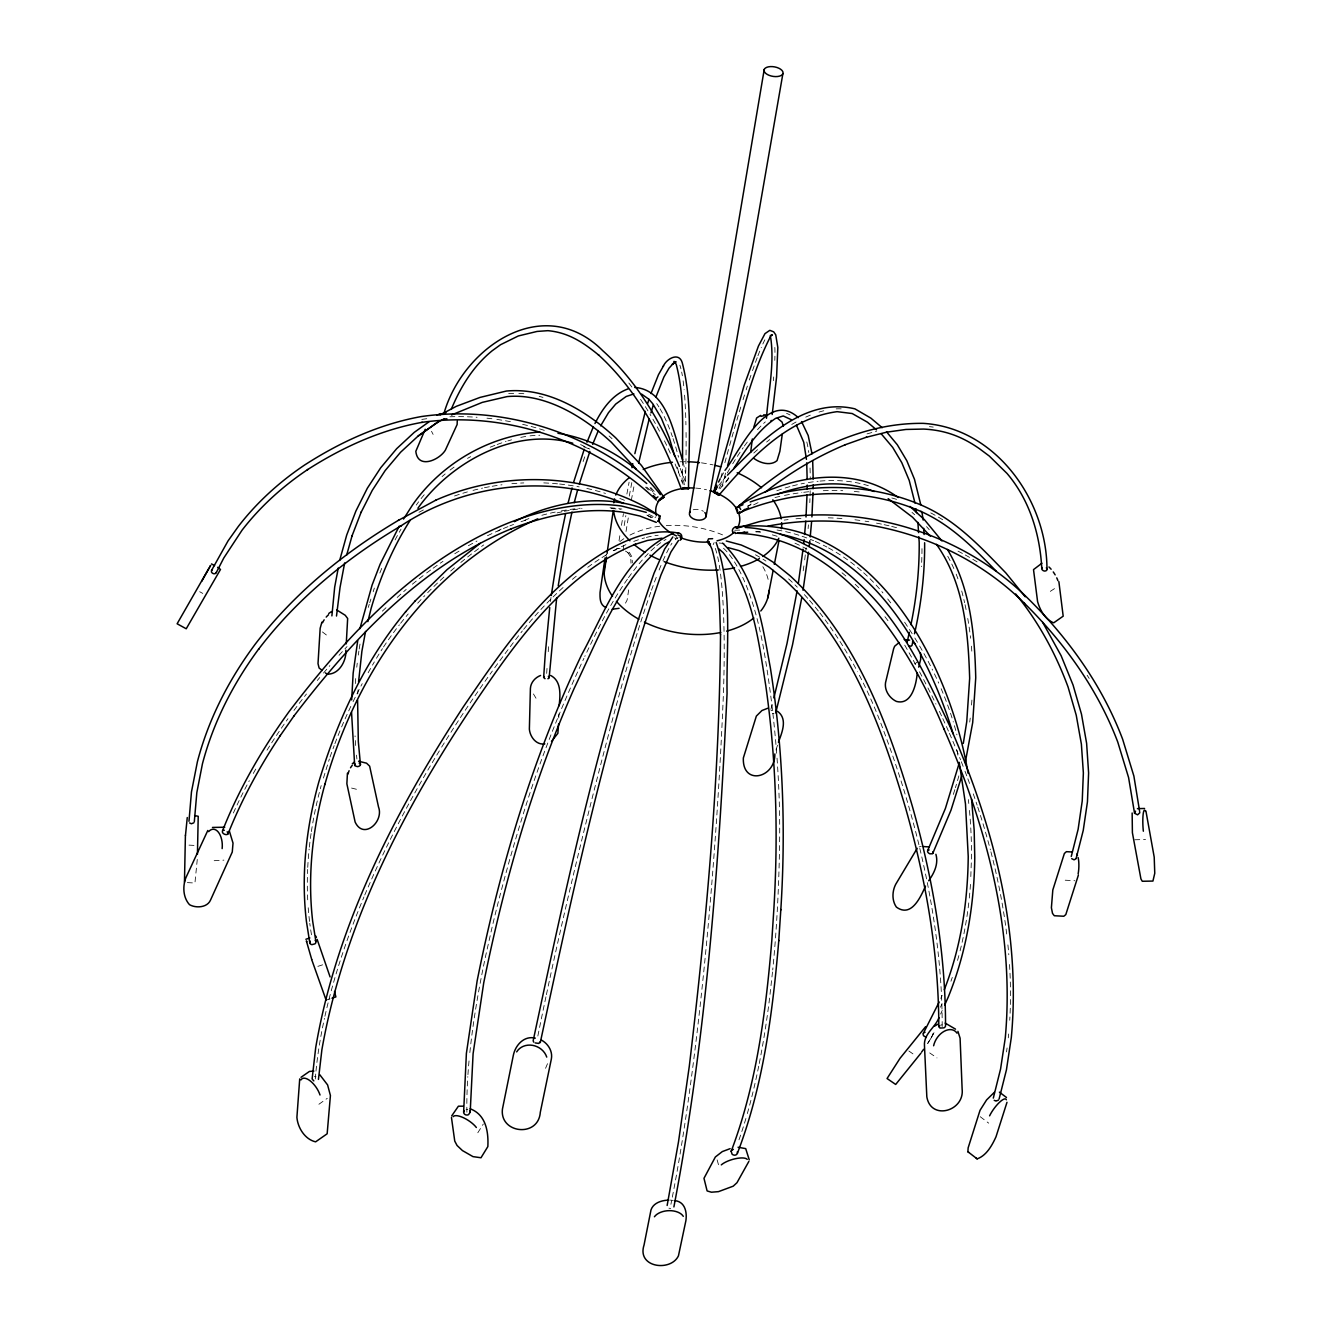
<?xml version="1.0" encoding="UTF-8"?>
<svg xmlns="http://www.w3.org/2000/svg" width="1332" height="1332" viewBox="0 0 1332 1332"><rect width="100%" height="100%" fill="white"/><g stroke="black" fill="none" stroke-linecap="round" stroke-linejoin="round"><path stroke-width="0.75" stroke-dasharray="5 3.75" d="M682.617 460.306L682.051 482.184M558.774 717.965L558.891 713.902M970.812 876.589L971.494 856.759A666.017 431.718 43.5 0 0 969.363 809.307M197.269 859.44L194.938 883.016L186.696 882.583M357.775 693.972L358.042 689.876M772.51 971.977L769.596 998.201A639.693 174.059 83.7 0 1 759.107 1064.251M804.695 559.873L806.11 547.818M550.499 601.515L551.015 597.485M628.671 589.909L627.122 600.033L624.542 604.961M619.047 540.692L620.246 533.033M622.993 550.665L623.892 544.921M626.023 531.501L628.604 515.983M621.445 525.357L623.443 513.653M626.889 494.039L629.104 482.134M631.301 500.382L634.298 484.532M714.135 542.607L713.169 544.655M722.077 486.33L726.023 471.328M770.878 709.423L772.377 703.679M934.015 1032.666L927.705 1043.572M776.023 750.049L777.805 744.205M323.443 778.071L329.387 758.957M368.265 607.442L369.247 604.295M369.747 602.73L370.895 599.067M373.193 591.741L374.342 588.078M942.19 995.404L940.792 998.417M545.554 1068.297L547.968 1062.62M940.575 1014.085L942.223 1010.455M718.997 488.394L723.176 480.386A128.205 34.049 -66.7 0 1 729.819 468.598M721.161 477.139L724.991 470.363M726.14 481.951L728.97 476.939M929.636 1040.392L931.185 1037.861M477.805 1132.766L483.333 1123.992M605.91 555.311L607.625 552.913M718.714 485.397L726.057 476.69M654.994 517.532L656.06 516.716M747.985 506.593L751.048 503.929M318.897 1104.261L327.272 1098.334M914.651 663.919L917.465 661.937M1050.315 591.358L1056.542 587.279M497.902 531.085L501.132 529.12M753.612 504.861L760.972 501.182M933.116 1033.898L932.716 1034.082A13.986 0.916 -55.7 0 1 927.721 1043.322M770.945 710.739L771.461 710.522A2.781 1.565 14.9 0 1 772.76 710.472M940.375 1025.24L942.024 1024.808M326.124 1000.132L330.036 998.85M317.865 966.366L322.827 964.751M557.142 512.87L562.487 511.655M564.269 511.255L582.017 508.408M919.18 846.902L921.244 846.436M214.169 860.705L223.909 860.139M616.566 548.634L620.146 548.518M755.96 531.967L760.089 531.851M1134.764 839.776L1145.537 839.526M314.402 1076.556L316.034 1076.772M188.994 845.121L194.206 845.404M1065.217 880.202L1074.841 880.735M670.346 1200.082L673.259 1200.448M611.072 508.291L620.346 509.49M670.662 1208.54L668.914 1208.157M351.581 788.061L359.59 790.059M583.566 446.736L588.96 448.767M648.701 514.285L655.244 517.515M199.7 591.724L202.764 593.423M646.869 515.084L651.914 518.165M929.703 1052.929L936.979 1057.924M908.857 1050.998L915.617 1055.76M980.219 1116.699L988.694 1123.159M322.411 631.934L328.788 636.829M677.605 538.694L676.539 537.495M645.504 487.096L648.451 489.96M674.791 537.712L675.957 539.743M650.882 487.629L655.827 493.273M627.872 552.597L630.635 556.909A12.254 9.341 -2.5 0 0 625.457 551.082M629.27 552.231L632.067 557.109L632.35 562.937M650.033 487.678L653.229 492.524M533.449 693.955L535.997 698.218M431.501 431.285L433.116 434.398M680.186 468.348L686.03 483.3M717.132 1159.906L719.397 1167.898M683.116 462.087L685.68 473.543M677.405 467.199L678.671 472.843M956.975 750.282L958.091 756.31M684.348 484.831L682.384 474.142A128.288 38.495 84.2 0 0 681.168 468.365M630.819 559.34L631.002 563.22M777.022 530.019A133.883 96.187 38 0 1 800.149 535.63M802.08 536.263A133.883 96.187 38 0 1 813.619 540.709M815.301 541.425A133.883 96.187 38 0 1 826.889 547.036M828.521 547.918A133.883 96.187 38 0 1 862.27 571.528M863.669 572.76A133.883 96.187 38 0 1 882.949 592.94M887.695 598.934A335.814 230.403 39.4 0 1 892.39 605.078M904.611 622.194A335.814 230.403 39.4 0 1 913.852 636.413M914.834 638.011A335.814 230.403 39.4 0 1 918.68 644.405M919.629 646.003A335.814 230.403 39.4 0 1 932.633 670.163M934.431 673.875A335.814 230.403 39.4 0 1 938.727 683.133M941.141 688.694A335.814 230.403 39.4 0 1 953.312 721.994M954.411 725.674A335.814 230.403 39.4 0 1 956.925 734.848M968.347 799.566A666.017 431.718 43.5 0 1 968.78 803.479M970.462 884.365A666.017 431.718 43.5 0 1 968.997 900.848M968.764 902.896A666.017 431.718 43.5 0 1 959.39 953.562M958.857 955.593A666.017 431.718 43.5 0 1 956.609 963.635M952.28 977.388A666.017 431.718 43.5 0 1 950.948 981.234M942.074 1003.645A666.017 431.718 43.5 0 1 940.442 1007.258M734.731 530.236A188.195 117.682 55.5 0 1 740.575 530.119M755.727 531.302A188.195 117.682 55.5 0 1 761.205 532.217M772.327 534.865A188.195 117.682 55.5 0 1 777.971 536.563M794.938 543.156A188.195 117.682 55.5 0 1 806.909 549.1M842.024 572.793A188.195 117.682 55.5 0 1 847.918 577.755M855.161 584.265A188.195 117.682 55.5 0 1 859.44 588.344M884.931 616.733A188.195 117.682 55.5 0 1 889.876 623.21M904.728 645.154A534.748 303.463 56.7 0 1 915.667 664.651M919.53 671.794A534.748 303.463 56.7 0 1 927.005 686.113M927.921 687.911A534.748 303.463 56.7 0 1 935.963 704.112M939.41 711.338A534.748 303.463 56.7 0 1 941.957 716.766M942.79 718.581A534.748 303.463 56.7 0 1 948.584 731.401M949.416 733.299A534.748 303.463 56.7 0 1 960.555 759.839M961.304 761.738A534.748 303.463 56.7 0 1 963.536 767.415M964.984 771.211A534.748 303.463 56.7 0 1 967.132 776.889M967.848 778.77A534.748 303.463 56.7 0 1 970.595 786.33M973.276 793.889A534.748 303.463 56.7 0 1 977.122 805.194M977.738 807.075A534.748 303.463 56.7 0 1 990.392 849.883M990.908 851.814A534.748 303.463 56.7 0 1 1007.042 936.912M1007.908 944.888A534.748 303.463 56.7 0 1 1008.807 954.761M1009.523 964.501A534.748 303.463 56.7 0 1 1009.739 1020.245M1008.674 1033.982A534.748 303.463 56.7 0 1 1008.274 1037.844M1007.075 1047.951A534.748 303.463 56.7 0 1 1006.509 1051.93M784.198 520.096A228.804 170.046 14.7 0 1 788.094 519.597M795.987 518.781A228.804 170.046 14.7 0 1 801.947 518.331M828.238 517.832A228.804 170.046 14.7 0 1 844.621 518.731M854.928 519.78A228.804 170.046 14.7 0 1 863.169 520.862M865.067 521.145A228.804 170.046 14.7 0 1 868.88 521.761M876.523 523.126A228.804 170.046 14.7 0 1 882.234 524.275M884.132 524.691A228.804 170.046 14.7 0 1 889.809 525.973M891.691 526.44A228.804 170.046 14.7 0 1 897.335 527.872M958.008 551.132A228.804 170.046 14.7 0 1 963.436 553.995M965.234 554.961A228.804 170.046 14.7 0 1 977.505 562.137M1087.145 675.241A448.817 321.795 17.5 0 1 1089.193 678.454M508.691 393.623A180.103 106.96 59.3 0 1 514.735 393.34M518.847 393.39A180.103 106.96 59.3 0 1 524.259 393.756M539.16 396.37A180.103 106.96 59.3 0 1 542.99 397.402M609.057 435.98A180.103 106.96 59.3 0 1 612.037 438.661M421.828 419.43A225.008 167.066 22.7 0 1 429.786 418.331M449.883 416.783A225.008 167.066 22.7 0 1 477.072 417.282M486.946 418.165A225.008 167.066 22.7 0 1 494.855 419.114M496.836 419.397A225.008 167.066 22.7 0 1 510.739 421.745M522.627 424.309A225.008 167.066 22.7 0 1 546.22 430.969M580.586 444.588A225.008 167.066 22.7 0 1 589.81 449.1M646.686 487.112A225.008 167.066 22.7 0 1 655.444 494.971M520.812 437.412A130.636 91.708 42.6 0 1 526.323 436.363M530.086 435.864A130.636 91.708 42.6 0 1 539.81 435.248M416.283 505.078A336.447 230.869 39 0 1 418.631 501.814M421.079 498.618A336.447 230.869 39 0 1 426.223 492.407M442.058 476.59A336.447 230.869 39 0 1 445.204 473.942M450.066 470.079A336.447 230.869 39 0 1 457.109 464.985M467.532 458.408A336.447 230.869 39 0 1 470.612 456.643M490.226 447.202A336.447 230.869 39 0 1 495.404 445.154M497.152 444.505A336.447 230.869 39 0 1 506.077 441.458M507.892 440.909A336.447 230.869 39 0 1 511.555 439.826M356.909 758.99A720.779 489.51 32.3 0 1 356.51 755.127M355.677 745.504A720.779 489.51 32.3 0 1 355.045 735.897M355.328 683.549A720.779 489.51 32.3 0 1 355.96 675.357M356.776 667.215A720.779 489.51 32.3 0 1 357.242 663.153M358.308 655.061A720.779 489.51 32.3 0 1 358.891 651.032M359.207 649.017A720.779 489.51 32.3 0 1 360.206 642.99M379.853 573.01A720.779 489.51 32.3 0 1 382.134 567.399M395.071 539.926A720.779 489.51 32.3 0 1 400.965 529.237M466.1 1109.423A3.297 2.914 -6.4 0 1 467.798 1109.406M627.422 579.154A136.58 38.561 -65.8 0 0 599.167 626.989A336.713 88.445 -65.7 0 0 584.798 656.443M628.488 577.655A136.58 38.561 -65.8 0 1 655.51 546.736M656.809 545.654A136.58 38.561 -65.8 0 1 666 539.46M557.475 718.597A336.713 88.445 -65.7 0 0 525.84 805.76A638.977 153.663 -66.3 0 0 492.041 927.522L485.78 955.31A638.977 153.663 -66.3 0 0 469.746 1053.579M558.241 716.699A336.713 88.445 -65.7 0 1 583.932 658.308M466.899 1112.22A638.977 153.663 -66.3 0 1 467.815 1076.656M467.948 1074.624A638.977 153.663 -66.3 0 1 469.347 1057.508M523.659 629.32A190.776 86.597 -53.6 0 1 563.786 586.879M572.394 579.37A190.776 86.597 -53.6 0 1 578.155 574.641M587.728 567.299A190.776 86.597 -53.6 0 1 600.416 558.574M601.981 557.575A190.776 86.597 -53.6 0 1 606.659 554.695M613.619 550.732A190.776 86.597 -53.6 0 1 626.24 544.505M633.749 541.425A190.776 86.597 -53.6 0 1 644.621 537.895M646.37 537.429A190.776 86.597 -53.6 0 1 658.191 535.248M315.318 1079.003A536.263 219.114 -53.6 0 1 315.801 1073.142M315.984 1071.161A536.263 219.114 -53.6 0 1 324.475 1018.347M324.925 1016.249A536.263 219.114 -53.6 0 1 363.969 896.902M364.735 895.054A536.263 219.114 -53.6 0 1 440.576 748.884M441.641 747.135A536.263 219.114 -53.6 0 1 492.357 671.028M494.705 667.765A536.263 219.114 -53.6 0 1 522.344 630.935M537.845 1036.03A457.059 35.981 -76 0 1 545.97 996.686M546.403 994.671A457.059 35.981 -76 0 1 608.841 733.482A239.444 20.962 -76.2 0 1 637.545 632.151M638.128 630.286A239.444 20.962 -76.2 0 1 650.865 591.991M651.481 590.226A239.444 20.962 -76.2 0 1 657.492 574.109M659.107 570.029A239.444 20.962 -76.2 0 1 662.204 562.554M662.953 560.839A239.444 20.962 -76.2 0 1 671.961 543.24M675.441 539.01A239.444 20.962 -76.2 0 1 678.171 537.795M774.009 713.702A2.781 1.482 15.7 0 1 772.61 713.519M732.7 463.802A128.205 34.049 -66.7 0 1 743.239 447.652M744.355 446.087A128.205 34.049 -66.7 0 1 748.75 440.143M757.492 429.653A128.205 34.049 -66.7 0 1 765.317 421.894M806.792 441.941A338.428 89.56 -65.6 0 1 808.774 452.48M786.563 413.37A338.428 89.56 -65.6 0 1 790.092 415.018M810.039 467.998A780.635 217.516 -63.3 0 1 810.256 479.204M810.172 490.759A780.635 217.516 -63.3 0 1 810.023 496.67M809.956 498.651A780.635 217.516 -63.3 0 1 809.806 502.647M808.424 524.841A780.635 217.516 -63.3 0 1 808.108 528.621M803.879 565.9A780.635 217.516 -63.3 0 1 803.029 571.977M719.913 488.844A177.905 76.973 -55.8 0 1 731.251 475.724M753.795 453.047A177.905 76.973 -55.8 0 1 758.075 449.217M766.616 442.058A177.905 76.973 -55.8 0 1 769.796 439.527M791.757 424.458A177.905 76.973 -55.8 0 1 796.969 421.511M805.743 417.132A177.905 76.973 -55.8 0 1 811.521 414.685M818.98 412.088A177.905 76.973 -55.8 0 1 826.123 410.223M836.18 408.874A177.905 76.973 -55.8 0 1 841.791 408.874M921.977 548.634A560.322 239.86 -52 0 1 921.461 566.649M720.795 477.938A216.134 15.102 -76.4 0 1 722.294 472.361M724.874 462.753A216.134 15.102 -76.4 0 1 729.103 447.336M729.636 445.454A216.134 15.102 -76.4 0 1 741.758 403.862M743.04 399.733A216.134 15.102 -76.4 0 1 745.537 391.758M746.153 389.843A216.134 15.102 -76.4 0 1 747.352 386.08M749.35 380.003A216.134 15.102 -76.4 0 1 751.281 374.259M752.53 370.629A216.134 15.102 -76.4 0 1 757.209 357.692M757.925 355.777A216.134 15.102 -76.4 0 1 761.338 347.386M762.82 344.022A216.134 15.102 -76.4 0 1 764.868 339.81M774.841 347.436A446.387 32.234 -76.2 0 1 774.791 360.373M773.709 376.939A446.387 32.234 -76.2 0 1 773.359 380.669M656.709 403.629A128.288 38.495 84.2 0 1 658.924 406.976M660.023 408.774A128.288 38.495 84.2 0 1 672.427 436.73M673.043 438.594A128.288 38.495 84.2 0 1 678.504 457.192M546.686 673.409A778.371 244.255 80.2 0 1 547.069 667.449M548.235 651.698A778.371 244.255 80.2 0 1 548.717 645.853M583.116 461.571A778.371 244.255 80.2 0 1 585.714 454.079M679.869 365.201A177.106 19.497 -86 0 1 680.935 368.798M681.668 372.061A177.106 19.497 -86 0 1 682.367 375.774M683.116 380.835A177.106 19.497 -86 0 1 684.115 389.643M684.581 395.154A177.106 19.497 -86 0 1 685.93 424.858M686.063 432.467A177.106 19.497 -86 0 1 685.347 484.398M624.192 525.557A567.182 61.222 -86.8 0 1 625.84 515.617M629.27 496.103A567.182 61.222 -86.8 0 1 631.884 482.184M613.203 550.632A12.254 9.341 -2.5 0 1 616.25 549.8M628.837 383.017A217.865 99.933 73 0 1 632.4 387.712M640.559 399.3A217.865 99.933 73 0 1 650.898 415.734M652.896 419.164A217.865 99.933 73 0 1 660.705 433.433M664.452 440.825A217.865 99.933 73 0 1 671.095 454.895M675.041 463.936A217.865 99.933 73 0 1 683.116 484.382M524.342 520.529A134.099 94.505 -22.4 0 1 531.285 517.565M376.473 658.274A335.814 225.125 -23.7 0 1 382.45 648.634M383.499 647.036A335.814 225.125 -23.7 0 1 399.4 624.841M400.632 623.276A335.814 225.125 -23.7 0 1 408.241 613.935M417.682 603.196A335.814 225.125 -23.7 0 1 424.758 595.654M427.672 592.673A335.814 225.125 -23.7 0 1 445.055 576.023M450.666 571.045A335.814 225.125 -23.7 0 1 456.41 566.133M460.805 562.487A335.814 225.125 -23.7 0 1 483.683 544.938M311.488 934.781A663.386 419.846 -27.4 0 1 309.79 923.342M309.557 921.411A663.386 419.846 -27.4 0 1 308.208 907.758M307.709 899.849A663.386 419.846 -27.4 0 1 307.642 869.446M307.742 867.382A663.386 419.846 -27.4 0 1 309.141 849.1M309.34 847.169A663.386 419.846 -27.4 0 1 311.072 833.532M311.372 831.568A663.386 419.846 -27.4 0 1 321.179 785.58M330.036 757.042A663.386 419.846 -27.4 0 1 334.182 745.587M334.898 743.672A663.386 419.846 -27.4 0 1 340.875 728.687M341.625 726.906A663.386 419.846 -27.4 0 1 352.181 703.529M353.047 701.731A663.386 419.846 -27.4 0 1 362.221 683.649M368.132 672.777A663.386 419.846 -27.4 0 1 374.342 661.904M454.528 495.987A185.764 138.561 -0.6 0 1 467.382 491.908M473.01 490.376A185.764 138.561 -0.6 0 1 482.534 488.128M484.465 487.712A185.764 138.561 -0.6 0 1 490.259 486.596M492.207 486.263A185.764 138.561 -0.6 0 1 501.998 484.781M511.871 483.699A185.764 138.561 -0.6 0 1 523.809 482.917M543.772 482.9A185.764 138.561 -0.6 0 1 557.658 483.832M559.64 484.032A185.764 138.561 -0.6 0 1 579.154 486.879M586.829 488.444A185.764 138.561 -0.6 0 1 605.511 493.423M619.83 498.451A185.764 138.561 -0.6 0 1 625.041 500.566M418.997 512.287A541.242 377.372 -4.4 0 1 424.342 509.473M233.383 813.019A451.481 254.712 -39 0 1 249.317 780.702M253.28 773.459A451.481 254.712 -39 0 1 256.094 768.497M266.999 750.216A451.481 254.712 -39 0 1 287.995 718.697M293.956 710.439A451.481 254.712 -39 0 1 306.427 694.022M317.282 680.502A451.481 254.712 -39 0 1 319.763 677.505M323.526 673.043A451.481 254.712 -39 0 1 329.886 665.617M339.027 655.311A451.481 254.712 -39 0 1 347.053 646.569M382.351 611.138A451.481 254.712 -39 0 1 388.261 605.644M397.169 597.469A234.199 141.092 -38.7 0 1 406.193 589.427M412.371 584.215A234.199 141.092 -38.7 0 1 425.008 574.209M426.623 572.993A234.199 141.092 -38.7 0 1 431.485 569.397M433.116 568.215A234.199 141.092 -38.7 0 1 442.99 561.355M454.745 553.762A234.199 141.092 -38.7 0 1 461.521 549.666M468.348 545.737A234.199 141.092 -38.7 0 1 476.956 541.042M487.445 535.747A234.199 141.092 -38.7 0 1 507.992 526.639M509.856 525.89A234.199 141.092 -38.7 0 1 513.569 524.442M521.012 521.728A234.199 141.092 -38.7 0 1 526.573 519.83M541.874 515.268A234.199 141.092 -38.7 0 1 557.525 511.605M561.388 510.872A234.199 141.092 -38.7 0 1 580.253 508.241M610.039 507.758A234.199 141.092 -38.7 0 1 621.927 509.057M647.885 515.684A234.199 141.092 -38.7 0 1 653.313 517.915M942.174 1026.556A455.194 207.143 70 0 0 883.832 731.268A237.079 114.802 69.7 0 0 858.457 673.493M719.147 542.99A237.079 114.802 69.7 0 1 725.257 543.789M755.444 554.778A237.079 114.802 69.7 0 1 765.933 561.088M788.611 578.871A237.079 114.802 69.7 0 1 797.302 587.179M804.362 594.588A237.079 114.802 69.7 0 1 808.274 598.95M809.59 600.432A237.079 114.802 69.7 0 1 818.631 611.355M819.813 612.853A237.079 114.802 69.7 0 1 857.525 671.728M723.526 548.268A136.48 43.506 83.1 0 1 764.252 652.297A336.68 100.683 82.9 0 1 776.872 756.126M777.022 758.141A336.68 100.683 82.9 0 1 779.586 844.371A639.693 174.059 83.7 0 1 772.727 969.979M758.707 1066.216A639.693 174.059 83.7 0 1 746.486 1116.466M745.92 1118.43A639.693 174.059 83.7 0 1 737.828 1143.039M715.267 548.384A191.841 24.259 -86.5 0 1 723.442 693.189A534.915 58.958 -86.5 0 1 670.912 1204.294M680.053 461.788A84.832 53.08 9.7 0 1 685.863 461.721M701.448 462.853A84.832 53.08 9.7 0 1 713.12 464.918M619.83 541.641A83.217 53.546 9.7 0 1 624.841 538.045M629.953 535.098A83.217 53.546 9.7 0 1 662.254 525.94M666.3 525.591A83.217 53.546 9.7 0 1 723.875 535.431M762.836 566.716A83.217 53.546 9.7 0 1 768.431 580.769M695.704 488.095A42.408 26.523 9.7 0 1 706.509 489.76M693.239 509.773A8.475 5.311 9.7 0 1 703.429 511.338M747.385 506.127A182.301 135.031 -7 0 1 750.965 504.795M774.974 497.552A182.301 135.031 -7 0 1 782.567 495.82M784.481 495.421A182.301 135.031 -7 0 1 801.831 492.54M803.779 492.291A182.301 135.031 -7 0 1 811.571 491.475M823.276 490.709A182.301 135.031 -7 0 1 842.723 490.692M854.262 491.441A182.301 135.031 -7 0 1 861.887 492.241M891.824 497.985A182.301 135.031 -7 0 1 897.718 499.667M930.735 512.903A182.301 135.031 -7 0 1 943.822 520.462M867.032 433.899A220.213 123.576 -42.9 0 1 876.456 431.352M929.453 426.656A220.213 123.576 -42.9 0 1 933.233 427.089M776.806 490.792A130.436 89.544 -26.8 0 1 790.575 486.43M792.54 485.897A130.436 89.544 -26.8 0 1 804.411 483.233M808.341 482.55A130.436 89.544 -26.8 0 1 818.114 481.268M820.046 481.085A130.436 89.544 -26.8 0 1 844.471 481.052M846.569 481.252A130.436 89.544 -26.8 0 1 868.331 485.714M956.193 574.159A336.613 226.357 -23.4 0 1 958.257 579.703M912.004 512.387A336.613 226.357 -23.4 0 1 914.668 514.751M926.539 526.623A336.613 226.357 -23.4 0 1 929.27 529.736M947.751 556.243A336.613 226.357 -23.4 0 1 953.912 568.681M961.721 591.008A725.058 484.132 -16.6 0 1 964.601 602.73M965.051 604.678A725.058 484.132 -16.6 0 1 966.666 612.537M967.748 618.448A725.058 484.132 -16.6 0 1 970.595 638.228M971.394 646.17A725.058 484.132 -16.6 0 1 972.01 654.129M971.894 700.066A725.058 484.132 -16.6 0 1 971.261 708.075M970.229 718.081A725.058 484.132 -16.6 0 1 969.729 722.077M958.874 775.84A725.058 484.132 -16.6 0 1 955.427 787.695M954.828 789.66A725.058 484.132 -16.6 0 1 952.946 795.57"/><path stroke-width="1.5" d="M668.797 542.024L665.251 543.839C620.029 579.17 599.184 636.529 574.392 687.895C532.683 782.184 504.129 881.901 483.732 982.816L473.093 1053.712L470.196 1112.203L468.514 1114.684A3.297 2.864 -3.2 0 1 463.636 1112.203L466.383 1053.446L477.122 980.968C499.483 868.864 532.317 758.291 581.551 654.928C605.244 611.488 624.891 554.262 673.493 533.25M351.548 712.42L354.645 764.884M351.665 699.933L353.163 673.11L357.725 640.692M716.166 542.457C732.833 590.509 726.29 643.406 727.056 693.423C718.947 865.317 706.16 1037.678 673.892 1206.942M357.592 700.133L358.325 741.591L360.456 764.601M682.617 460.306C682.2 427.855 684.665 396.27 676.157 364.169L673.842 361.471L676.206 361.938M197.436 854.312L198.218 816.283L194.589 815.6M807.009 494.888L806.01 517.032M807.159 488.994L807.242 485.064M813.036 492.707L811.904 516.933M813.153 488.761L813.253 484.815M558.591 724.075L557.858 733.349L551.498 741.408M559.14 705.76C560.223 695.487 561.721 681.168 550.682 675.474M682.567 488.994L688.511 488.761C688.544 446.869 692.956 403.563 682.2 362.604C678.821 351.531 666.216 359.024 663.236 366.367M780.802 909.989L780.835 909.506C785.947 828.904 782.966 747.752 770.379 667.915C762.287 624.675 755.743 575.158 722.593 543.09M185.414 835.197L184.465 882.084M185.481 835.397L187.263 817.548M718.681 548.701L723.193 552.713C752.613 590.576 758.241 638.561 765.7 685.164C776.323 759.423 778.388 834.731 773.825 909.573L771.861 939.893C765.867 1011.438 756.792 1083.832 731.168 1151.331L732.101 1154.211A3.297 2.847 23.9 0 0 737.412 1153.262C763.386 1085.513 772.627 1012.786 778.754 940.908L778.787 940.409M778.754 940.908L780.835 909.506M358.591 681.701L361.888 651.331L365.551 631.435M345.82 650.083C346.753 660.772 338.811 674.991 326.956 674.075L325.424 672.893M346.253 643.856L347.652 618.481L345.238 615.284L336.763 609.973M545.088 678.654A2.781 1.499 2.9 0 1 544.505 678.404L543.656 677.339L545.288 653.546L549.733 607.542M547.868 678.721A2.781 1.499 2.9 0 0 549.134 677.855L556.676 597.835M681.485 538.594L680.968 536.43L677.921 534.965M188.977 821.278L191.458 791.957L197.386 761.804C208.325 719.696 228.438 680.486 254.196 645.554L254.495 645.121C293.223 594.122 343.456 552.88 398.385 520.362L398.684 520.196M194.322 821.727L196.836 792.573L202.431 763.852C213.336 722.16 233.316 683.349 258.874 648.784L258.575 649.217C297.036 598.684 346.903 557.842 401.398 525.64L401.082 525.807C465.984 482.75 551.864 473.393 623.859 503.479M804.595 534.448L805.777 521.112M811.604 521.628L810.222 536.913M1132.15 813.019L1132.4 832.733L1140.925 878.904L1142.257 881.268L1152.929 881.068L1154.761 873.293L1154.211 857.142L1145.92 811.022M535.181 1042.923L538.794 1043.439L540.109 1041.807M672.843 536.946L664.635 549.05L654.012 573.276C600.665 725.307 566.683 883.449 533.15 1040.825L533.749 1042.14M737.428 1153.262L737.362 1151.764M312.171 1078.587L315.701 1047.668C336.696 924.242 395.554 810.805 463.303 706.892C502.68 649.283 543.523 588.744 604.611 552.014C627.006 539.16 653.279 527.655 679.62 533.349C681.618 534.049 682.567 536.913 681.035 538.511M318.448 1079.419L321.878 1049.799C346.237 911.238 416.25 785.264 496.353 671.428C532.683 620.113 575.973 568.731 635.58 544.189M803.029 549.15L798.351 583.333M803.696 543.406L804.145 539.577M808.507 552.231L803.029 590.259M809.19 546.486L809.873 540.742M750.665 452.397L752.33 438.961M551.282 595.471L559.457 543.006L565.501 514.152M772.194 414.502L776.589 377.056L777.821 347.502L775.757 334.848L773.659 331.818L769.813 330.336L764.968 333.649L758.441 346.054L744.172 385.331L713.586 492.274L716.017 493.606M646.27 512.37L621.578 506.027C583.2 500.815 544.355 509.157 508.574 522.91L508.308 523.026C417.049 560.056 347.669 634.731 289.127 711.538L288.944 711.788C262.287 748.8 239.177 788.544 222.411 831.035C221.412 835.031 230.736 836.263 227.173 831.717M782.317 433.999L779.886 451.265L777.056 460.606C770.562 466.233 760.272 463.053 753.995 458.491M605.044 557.958L600.049 592.374C599.916 597.918 599.716 604.761 605.694 607.442M604.162 573.126L606.493 557.042M607.076 553.013L613.236 510.789M558.225 585.797L565.084 544.039L571.961 512.121M963.302 743.439L966.766 721.561L969.663 678.304C968.164 631.135 963.902 583.15 936.479 544.355M726.273 540.992L741.225 545.004L757.392 552.264L773.309 562.287L789.809 575.557C855.644 636.197 887.895 722.743 912.453 806.643C932.633 877.988 945.603 951.831 945.537 1026.123L944.654 1027.488M797.102 590.892L787.012 643.473L773.892 697.918M943.988 1027.854L939.909 1028.071L939.193 1026.04M801.747 597.852L792.507 644.855L775.707 712.87M689.576 512.77L764.218 69.48M463.619 1112.203L464.085 1110.788M706.027 516.699L782.883 73.693A9.607 4.812 9.7 0 0 770.412 66.6A9.607 4.812 9.7 0 0 767.349 74.492A9.607 4.812 9.7 0 0 782.883 73.693M338.245 568.065L334.682 587.146L331.884 615.9M344.655 562.937L340.043 587.429L336.497 616.033M667.149 1205.46L678.504 1141.807L689.293 1066.283C706.343 923.009 719.413 778.887 720.512 634.532M767.665 598.235L773.159 570.329M774.325 564.352L779.037 540.442M347.436 773.159L346.869 783.799L355.128 822.044C363.536 840.126 384.099 821.678 378.521 807.009L369.647 766.166L366.55 763.186L358.558 761.221M543.656 677.339L543.739 676.906A2.797 1.582 3.8 0 1 544.005 676.539M540.276 1042.656C573.959 885.281 608.058 727.172 660.972 574.941L670.945 551.997L678.504 540.492M631.951 467.698L632.783 463.669M638.627 463.07L649.2 418.881M736.146 508.508C787.362 462.337 852.014 422.544 923.126 423.36L923.709 423.393C996.053 428.155 1047.252 500.832 1046.969 569.88C1045.803 572.127 1041.824 570.978 1041.774 568.548C1040.059 534.798 1029.803 500.199 1007.042 473.459L989.293 456.06L979.353 448.634C961.937 436.53 945.137 430.153 923.625 429.07L905.993 429.453L886.563 432.184L866.166 437.312M1041.774 568.548L1042.157 567.549M907.259 641.907L909.29 632.317M910.922 624.658C916.582 597.585 919.413 569.93 919.197 542.274L918.83 536.696M912.037 645.254L912.853 641.425M914.501 633.732C921.244 604.079 924.824 573.709 924.641 543.289L924.608 542.757M965.234 762.603L972.693 722.593L975.74 677.838C974.708 634.099 970.429 587.812 947.452 549.467M299.717 1078.903L296.903 1117.315C297.735 1127.754 304.961 1139.426 315.617 1141.84L327.156 1133.782L330.419 1095.537L327.605 1084.931L319.713 1074.641M634.848 453.646L645.354 411.322M359.923 628.654L372.078 585.114L380.086 564.285L399.25 526.073M367.865 621.628L371.112 608.474C380.103 577.522 392.79 547.485 410.189 520.279M917.215 673.159C916.366 683.682 911.854 705.544 896.453 701.431C889.543 698.218 884.315 690.426 885.53 682.667L893.672 648.617L894.671 646.22L899.167 642.49M918.714 667.149L920.695 659.14L920.529 653.046M993.306 1098.101L1000.582 1068.963L1005.244 1038.111C1015.034 931.767 986.396 825.657 943.938 728.97L944.022 729.153C907.958 642.274 840.126 535.897 736.263 533.233M999.083 1099.067L1006.443 1069.829L1011.304 1037.578C1021.344 930.502 992.59 823.642 949.883 726.273L949.799 726.09M1076.156 858.274L1083.249 830.369L1087.445 801.864L1088.61 772.976L1086.612 743.289L1081.467 714.102L1073.059 685.031L1061.138 655.727L1042.656 622.31M1078.371 875.141L1065.8 914.601L1063.802 916.249L1054.295 915.733L1052.513 913.402L1051.398 907.741L1052.813 889.976L1064.368 853.496L1066.399 851.664L1072.16 851.997M568.131 502.83L572.061 487.895M574.209 502.73L577.672 489.726M1071.261 856.493L1078.137 829.237L1082.233 800.998L1083.366 772.96L1081.384 744.122L1076.239 715.234L1068.064 686.996C1055.677 653.496 1038.411 621.628 1015.7 593.989M727.572 465.584C740.825 421.695 750.166 375.84 770.612 336.33L772.394 334.798L770.279 335.531M958.574 765.234L945.387 808.474L927.688 850.549M339.677 560.422L346.72 535.014L355.877 511.088L367.332 488.245L380.719 467.748L396.636 448.718L414.269 432.351L429.054 421.794M961.604 776.539L950.998 810.172L932.75 853.412M346.67 555.078L352.098 535.68M753.745 427.455L756.626 417.982L760.605 415.418M1139.876 812.687L1137.611 814.818L1134.548 813.253L1128.587 777.572L1117.764 742.057C1097.784 689.343 1064.268 642.607 1024.325 603.196L1024.574 603.429C958.69 537.812 859.057 508.325 767.965 526.123M647.718 403.346L648.917 399.367M573.642 482.167L584.215 449.367M650.932 412.903L653.329 404.961M579.27 484.049L589.876 451.415M774.841 753.945C775.324 778.321 742.124 785.947 743.356 757.958L756.36 716.083L761.937 710.522L767.732 708.258M778.404 742.257C781.917 732.7 788.045 718.797 777.438 711.255M1006.992 1102.313L996.003 1136.779C992.074 1145.42 986.479 1155.577 977.139 1158.873L976.239 1158.191M650.965 393.556L658.474 374.725L663.569 365.767M655.91 397.119L663.885 377.039L669.047 368.148L673.493 363.286L672.294 364.152L675.424 362.537M646.769 483.533C585.347 431.735 501.814 405.111 421.811 416.483L421.461 416.533C379.82 423.976 340.576 441.891 305.161 464.668L304.728 464.935C279.57 481.818 256.826 502.397 238.328 526.44L228.022 540.942L211.572 570.379C210.106 573.293 215.568 575.424 216.383 572.227M944.288 989.726C960.905 947.402 967.781 901.764 968.231 856.459L965.484 803.945L959.223 762.337M351.914 536.18L361.238 511.921M321.911 622.144L320.163 628.288L318.015 663.636L319.114 668.015L322.277 670.462M586.996 442.241L593.406 426.656M592.657 444.339L598.351 430.536M444.105 412.887C463.519 346.67 544.055 292.008 602.897 350.832L603.313 351.198C637.978 382.401 661.588 423.876 679.453 466.466M451.232 409.374C460.889 386.28 473.459 365.95 492.157 350.782L500.599 344.688L518.348 335.947L537.096 331.435L547.918 330.669C568.331 332.534 583.016 342.241 598.784 355.145L598.368 354.795C637.495 390.326 662.487 438.511 680.769 487.445M228.005 833.982C241.758 799.333 259.74 766.483 280.369 735.464M425.224 429.254L415.817 451.315C417.798 469.713 439.46 459.973 445.371 450.133L457.142 424.492L457.242 421.095M661.455 497.635L658.075 501.398M939.177 1001.997L923.409 1033.216M944.688 1005.027L948.184 997.218C966.316 952.846 974.308 904.861 974.758 857.075L974.175 830.119L971.544 799.034M708.824 541.508L708.391 543.672L710.322 545.554M594.954 423.559C602.147 409.157 612.354 394.472 628.155 388.844M771.378 420.413L770.762 421.245M600.649 425.824L608.491 412.67L615.7 404.096L626.24 396.437L633.882 393.922M361.039 512.454L372.261 490.359L385.181 470.546L400.599 452.231L418.115 436.047L437.695 422.177L418.115 436.047M216.184 572.777L223.809 557.958L242.041 530.203C260.373 506.443 282.884 486.147 307.792 469.48L307.359 469.763C342.357 447.319 381.102 429.653 422.211 422.327L421.861 422.361C506.443 410.423 594.838 441.475 656.36 500.066M716.866 485.264L715.184 488.461L715.833 489.493M718.531 482.051L720.212 478.837M957.908 1031.351L960.089 1038.194L962.137 1089.21C964.618 1111.121 930.852 1120.928 926.822 1096.819L924.475 1045.703C923.526 1033.832 935.231 1027.671 938.927 1017.698M748.85 1161.437L736.979 1182.699L733.233 1186.163L718.497 1191.641L711.421 1192.207L707.109 1190.941L703.979 1178.321L715.367 1156.975L722.31 1151.581L730.119 1148.667M724.991 470.363C739.526 451.798 766.966 388.977 798.284 417.615M201.681 581.368L210.672 565.367L209.79 566.833M209.057 568.048L177.123 623.776L186.23 628.771L220.496 569.447L217.632 567.315M658.607 521.528L658.841 517.965M713.586 492.274L717.665 492.507M925.507 886.08C920.662 896.886 911.438 918.064 896.386 907.092C891.791 900.549 892.124 891.341 895.653 884.398L917.215 848.317M928.67 880.752C934.165 873.209 938.71 863.785 935.897 854.295M207.809 830.469L185.914 877.655C182.534 886.363 183.017 897.518 189.51 904.678C195.871 908.341 207.326 907.725 210.556 900.016L232.268 852.03L233.017 843.106L229.387 831.135M717.498 486.846L714.102 491.991M733.682 468.681C745.937 449.317 756.409 431.535 775.59 418.365L783.233 415.95L791.391 419.747M714.501 492.457L718.797 495.338L713.819 491.208M403.529 519.064L412.371 505.194C441.058 463.719 489.427 435.414 539.826 432.018M451.681 1115.933L458.408 1106.193L463.203 1106.176M1076.023 858.79L1074.091 859.823L1071.711 858.674M280.17 735.747L294.156 715.684M417.882 508.275C450.632 462.087 515.068 426.523 572.81 443.24M293.989 715.95C352.147 639.776 420.895 565.617 511.405 528.771L511.122 528.871C546.303 515.301 584.482 507.042 622.26 512.087L639.893 516.033L656.293 522.377M920.961 1053.146L895.687 1084.448L887.062 1078.537L900.049 1058.291L925.573 1026.722M211.572 570.379L212.421 569.563M405.794 611.588C364.585 661.138 337.096 721.045 318.681 782.433L318.531 783C306.177 827.921 300.899 875.091 306.427 921.478L309.823 943.039M718.797 495.338C750.515 458.441 787.695 418.215 837.129 411.671L852.197 413.536L867.415 422.177L876.556 429.853M660.306 494.655C636.979 463.286 597.802 439.493 557.975 433.283M681.218 539.26L680.069 540.276M658.574 500.616L663.919 497.202L663.07 497.902M415.035 601.065L447.053 569.646L480.169 543.289M405.527 611.888L415.284 600.782M727.472 475.174C759.939 442.174 803.762 396.536 854.928 408.857L870.895 418.148L882.2 427.705M766.499 418.281C767.915 394.255 774.625 365.501 770.795 338.361L770.346 336.696M1135.53 811.121L1134.548 813.253M742.99 504.745L735.714 507.658L737.612 513.27M193.823 822.826L191.375 823.759L189.56 822.926M741.874 511.904L744.938 509.24M352.281 763.802L354.412 762.021M657.941 496.869L656.743 497.802M994.421 1092.257L986.596 1099.916L980.019 1110.339L968.148 1147.851L967.881 1151.73L977.139 1158.873M765.018 492.324C789.493 472.877 816.566 456.726 845.404 444.672M301.032 1077.288L309.44 1071.428L313.886 1071.094M328.721 613.486L331.518 611.555M998.384 1100.149L996.353 1100.931M662.504 498.301L659.823 500M1041.907 563.236L1033.515 569.613L1037.578 601.548C1039.942 610.056 1045.154 619.447 1053.679 622.843L1063.186 616.167L1058.873 581.668M681.684 489.01L684.065 487.895M738.76 505.744C785.064 476.673 850.998 463.236 898.218 497.519M742.207 511.505L748.584 507.692M934.348 1026.256L937.994 1024.125M435.647 500.266L435.914 500.133C501.615 471.062 580.752 472.644 644.388 506.51L659.989 516.017L659.856 518.914L657.675 521.378M398.385 520.362L435.914 500.133M439.976 415.001L456.31 406.327L480.069 397.402L506.393 391.042C547.952 387.246 586.13 410.805 615.65 437.762L641.458 465.451L663.919 497.202M437.146 422.56L444.339 418.764M451.531 414.951L482.284 402.381L507.042 396.603C544.505 393.023 582.667 415.8 611.355 442.274L636.363 469.214M911.587 646.003L909.24 646.203M514.368 521.661C557.542 499.633 612.087 491.658 656.609 514.418M540.592 675.474C535.164 677.522 530.702 682.517 530.402 688.461L529.37 729.17C530.019 736.846 536.297 745.337 544.838 743.855M437.062 415.234L440.492 413.603M658.807 516.083L659.989 516.017M537.795 518.814C428.355 566.716 356.51 672.061 324.808 784.665L324.958 784.098C312.637 828.604 307.309 875.324 312.687 921.328L315.884 941.458A3.163 2.398 -14.7 0 0 315.151 940.425M446.919 418.814L444.189 419.014M750.132 501.981C805.477 482.101 868.697 482.034 922.876 505.81L923.209 505.96C956.176 520.496 981.184 547.452 1005.81 572.893L1025.224 596.786M737.811 513.32C795.387 488.628 863.369 486.263 921.161 511.555L920.828 511.421C950.698 524.575 974.025 548.251 996.369 571.361M677.455 533.466L678.87 533.183M845.071 444.788L866.566 437.162M331.984 998.201L335.88 996.919L334.499 991.458M305.877 939.26L309.84 937.961M777.955 493.956C809.39 483.166 843.456 479.104 874.275 491.541M635.014 544.405L647.502 540.442L662.071 538.161M737.345 528.071L759.157 521.678C853.978 500.482 959.223 529.803 1028.138 598.617L1028.387 598.851C1068.714 638.694 1102.513 685.947 1122.626 739.193L1133.898 776.123L1139.659 811.571M740.742 533.2L744.621 532.067M619.08 608.324L612.187 609.24M223.11 830.352L224.359 830.252M737.861 526.806C870.845 512.52 949.416 661.338 968.048 773.209M747.718 532.201L737.562 533.116M655.96 498.285L653.346 495.521M929.153 849.933L928.038 850.249A2.93 1.798 27.1 0 0 929.869 853.812L932.383 853.762A2.93 1.865 24.9 0 0 932.733 851.914M739.127 527.339C735.297 524.841 729.736 530.119 733.716 533.066M634.765 387.429C667.981 389.776 673.759 434.915 682.683 460.189M904.212 639.56L909.639 640.126M212.471 827.438L224.758 827.222M668.831 1200.132C661.937 1200.232 653.313 1202.746 650.982 1209.989L644.039 1245.054C636.579 1267.748 670.862 1271.977 678.454 1255.81L685.863 1220.828C687.195 1212.187 685.064 1201.614 674.725 1200.615M1137.411 808.657L1144.571 808.474M738.061 1147.252L745.704 1148.617L749.267 1159.872M763.619 414.885L767.049 414.918M745.104 527.439C794.088 530.169 837.095 560.389 870.196 594.638L870.312 594.738C906.276 632.117 927.805 680.069 949.883 726.273M923.243 846.553L929.253 846.919M535.314 1038.144C524.075 1035.347 515.301 1045.254 513.303 1055.46L502.447 1109.057C499.4 1133.565 538.428 1137.944 540.293 1112.353L551.365 1058.957C552.83 1051.248 548.101 1043.639 541.375 1040.076M780.385 534.199C873.692 553.529 927.355 649.034 953.129 733.815M710.505 543.906L708.174 542.89M926.339 1037.428L923.659 1035.83A3.147 2.364 34 0 1 923.825 1032.75M735.147 527.272L736.679 528.221M727.921 547.585L738.894 550.566L753.496 557.275L769.13 567.166L784.515 579.587C849.6 639.776 881.418 725.54 905.76 808.641C925.857 879.619 938.777 953.046 938.81 1026.972M995.587 1100.881L994.221 1100.332M641.624 394.122L648.9 399.25L652.813 403.812L661.421 418.365L669.213 437.562L674.741 456.21M326.124 1000.132L311.638 959.406M945.154 1023.093L955.527 1029.153M712.653 538.677L708.524 538.844L707.409 541.541M359.124 763.086L360.14 763.702A2.947 1.832 -8.4 0 1 357.409 766.633L354.961 765.817A2.947 1.881 -6 0 1 355.111 763.935M211.505 563.919L214.569 565.617M470.129 1108.79C485.88 1114.584 488.611 1131.534 487.845 1146.602L480.985 1157.758L472.993 1156.626L462.454 1150.582L457.059 1145.487L454.745 1141.091L451.465 1117.531M888.161 498.668L912.52 517.216L930.452 536.297M777.422 418.148L782.084 422.111L783.399 426.323M313.836 1080.901L312.304 1079.236M999.383 1092.14L1006.476 1097.485M967.881 1151.73L968.797 1152.43M548.368 676.356L549.217 677.472M912.503 641.641L915.184 643.856M909.939 506.426L924.441 519.696L941.924 540.958M315.767 936.046L316.417 937.328M881.118 433.683L892.706 447.419L901.781 462.67L909.207 480.386L914.984 503.096M886.546 431.834L897.318 444.771L906.826 460.755L914.468 479.254L920.745 504.662M739.343 511.921L740.292 513.12M1046.353 567.748L1047.085 569.347M796.453 425.241L803.729 442.241L806.443 459.357M801.531 421.561L808.191 435.514L812.037 453.862M740.725 509.49L739.11 506.676M735.464 533.533L734.931 532.201M709.989 544.905L711.871 548.884C719.863 576.756 719.463 606.193 720.512 634.931M306.876 941.741L306.36 940.875L311.721 959.456M317.149 939.393L330.103 976.955M915.917 508.841L916.533 512.67M921.977 512.37L923.193 520.096M681.884 488.528L684.698 487.595L688.511 488.761M917.898 522.377L918.564 532.6M923.709 528.338L924.092 534.515M806.709 462.82L807.159 479.437M812.687 460.639L813.186 479.154M924.375 1032.433A3.147 2.364 34 0 1 925.057 1032.283M923.609 1049.316A13.986 0.916 -55.7 0 1 921.644 1052.014M989.593 1115.833A14.852 3.996 -53.9 0 1 999.333 1102.463A14.852 3.996 -53.9 0 1 1006.376 1099.799M1143.356 831.218A14.752 2.248 87.7 0 1 1143.072 814.984A14.752 2.248 87.7 0 1 1145.353 811.038M322.594 622.677A12.904 6.843 -52 0 1 324.159 619.813M326.19 617.099A12.904 6.843 -52 0 1 328.538 614.751M348.035 773.992A13.137 6.826 -75.3 0 1 349.101 770.728M350.532 767.781A13.137 6.826 -75.3 0 1 352.247 765.351M469.78 1110.755A3.297 2.914 -6.4 0 1 470.196 1112.203M453.18 1116.682A14.735 5.128 32.9 0 1 463.553 1117.781A14.735 5.128 32.9 0 1 476.357 1127.505M300.949 1079.952A15.335 6.926 56.1 0 1 310.306 1080.951A15.335 6.926 56.1 0 1 320.013 1095.004M516.683 1051.897A16.65 14.669 24.5 0 1 532.65 1045.354A16.65 14.669 24.5 0 1 546.736 1057.092M761.121 416.35A12.737 6.793 15.6 0 1 763.752 415.8M443.04 413.403A13.054 5.361 -27.3 0 1 445.954 412.754M315.95 942.09A3.163 2.398 -14.7 0 1 314.918 943.872L311.888 944.654A3.163 2.398 -11.2 0 1 310.256 941.191M208.641 831.634A15.784 8.741 88.3 0 1 218.381 832.184A15.784 8.741 88.3 0 1 222.144 848.617M933.615 1045.77A16.217 11.056 -57.5 0 1 944.255 1031.251A16.217 11.056 -57.5 0 1 956.992 1033.149M731.168 1151.331A3.297 2.897 27.3 0 1 733.383 1149.399M721.295 1164.884A14.702 4.878 -16.6 0 1 735.48 1158.69A14.702 4.878 -16.6 0 1 747.252 1159.356M654.412 1216.765A15.651 9.491 -3.3 0 1 669.213 1210.655A15.651 9.491 -3.3 0 1 683.299 1216.349M778.804 538.211A84.832 53.08 9.7 0 1 762.82 556.443M759.407 558.607A84.832 53.08 9.7 0 1 740.525 566.4M734.581 567.832A84.832 53.08 9.7 0 1 724.192 569.48M718.331 569.979A84.832 53.08 9.7 0 1 664.152 561.638M658.641 559.407A84.832 53.08 9.7 0 1 649.899 555.144M644.954 552.297A84.832 53.08 9.7 0 1 634.115 544.555M629.903 540.759A84.832 53.08 9.7 0 1 613.636 510.522M613.786 502.797A84.832 53.08 9.7 0 1 614.568 498.884M615.784 495.104A84.832 53.08 9.7 0 1 629.353 477.639M643.239 469.497A84.832 53.08 9.7 0 1 672.493 462.271M687.812 461.771A84.832 53.08 9.7 0 1 699.483 462.62M715.034 465.368A84.832 53.08 9.7 0 1 720.695 466.849M737.179 472.777A84.832 53.08 9.7 0 1 761.554 487.762M772.826 499.766A84.832 53.08 9.7 0 1 781.218 518.897M781.634 522.644A84.832 53.08 9.7 0 1 781.451 528.638M769.097 590.359A83.217 53.546 9.7 0 1 760.788 610.988M753.812 617.965A83.217 53.546 9.7 0 1 726.639 631.135M720.712 632.5A83.217 53.546 9.7 0 1 644.405 622.144M638.844 619.23A83.217 53.546 9.7 0 1 616.433 601.365M612.487 596.286A83.217 53.546 9.7 0 1 606.443 559.323M738.394 512.387A42.408 26.523 9.7 0 1 737.512 527.822M734.065 532.251A42.408 26.523 9.7 0 1 717.016 540.809M709.09 541.974A42.408 26.523 9.7 0 1 680.086 537.512M676.49 535.947A42.408 26.523 9.7 0 1 671.012 532.933M669.347 531.851A42.408 26.523 9.7 0 1 658.508 520.612M656.31 515.301A42.408 26.523 9.7 0 1 660.539 498.751M661.871 497.385A42.408 26.523 9.7 0 1 693.905 487.995M710.006 490.692A42.408 26.523 9.7 0 1 737.612 510.639M704.844 512.554A8.475 5.311 9.7 0 1 703.529 519.247A8.475 5.311 9.7 0 1 692.723 518.481A8.475 5.311 9.7 0 1 690.326 511.521M1076.672 854.178A13.52 3.546 -87.7 0 1 1077.471 855.477M1078.137 857.575A13.52 3.546 -87.7 0 1 1078.137 873.925M1048.967 566.982A13.37 4.346 56.3 0 1 1051.131 569.247M1053.246 571.944A13.37 4.346 56.3 0 1 1055.16 574.875M1056.742 577.855A13.37 4.346 56.3 0 1 1057.891 580.669"/></g></svg>
